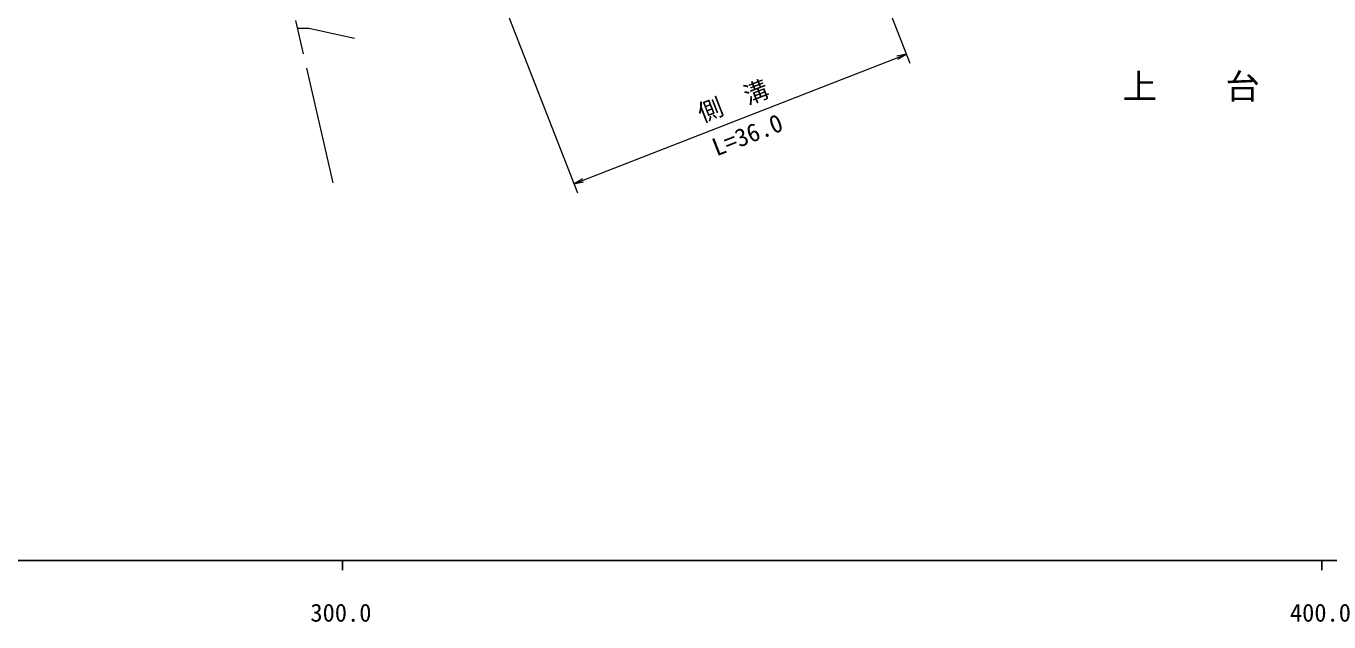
# Model space of a CAD drawing. Units: millimetres, scale not verified. Extents: x 40000 to 680000, y 20000 to 380000.
# Drawn here: x 335699 to 468712, y 198715 to 259602 of the extents above; entities that cross this region are included whole.
import ezdxf
from ezdxf.enums import TextEntityAlignment as Align

# ---------------------------------------------------------------- set-up
doc = ezdxf.new("R2010")
doc.units = ezdxf.units.MM
doc.header["$LTSCALE"] = 1000
doc.linetypes.add('CHAIN', pattern=[18.5, 12, -1.5, 3.5, -1.5])
for name, color, linetype, lineweight in [('M-BGD', 7, 'Continuous', 13), ('M-STR-HTXT', 7, 'Continuous', 13), ('M-TTL-BAND', 7, 'Continuous', 25)]:
    doc.layers.add(name, color=color, linetype=linetype, lineweight=lineweight)
doc.layers.add('M-BMK-HTXT', color=7, linetype='Continuous')
doc.styles.add('ＭＳ ゴシック', font='')
doc.styles.get('ＭＳ ゴシック').set_extended_font_data('MS Gothic')

# ---------------------------------------------------------------- blocks, each defined once
blk = doc.blocks.new('open_arrow')
at = {"color": 0, "linetype": 'Continuous', "lineweight": -2}
blk.add_lwpolyline([(7.5, 1.25), (0, 0), (7.5, -1.25)], dxfattribs=at)

msp = doc.modelspace()

# ---------------------------------------------------------------- linework, layer by layer
at = {"layer": 'M-BGD', "linetype": 'CHAIN'}
msp.add_line((367066, 243598), (353532, 302051), dxfattribs=at)
at = {"layer": 'M-BGD'}
msp.add_lwpolyline([(363409, 259391), (364559, 259391), (369215, 258375)], dxfattribs=at)
at = {"layer": 'M-STR-HTXT'}
for p, q in [((415306, 283044), (425938, 255802)), ((381363, 269796), (391995, 242554)), ((391631, 243486), (425575, 256733))]:
    msp.add_line(p, q, dxfattribs=at)
at = {"layer": 'M-TTL-BAND'}
for p, q in [((40000, 205000), (579000, 205000)), ((368000, 205000), (368000, 204000)), ((468000, 205000), (468000, 204000))]:
    msp.add_line(p, q, dxfattribs=at)

# ---------------------------------------------------------------- block references
at = {"layer": 'M-STR-HTXT', "xscale": 133, "yscale": 133}
for p, rotation in [((425575, 256733), 201.3), ((391631, 243486), 21.3)]:
    msp.add_blockref('open_arrow', p, dxfattribs=dict(at, rotation=rotation))

# ---------------------------------------------------------------- texts
at = {"layer": 'M-BMK-HTXT', "style": 'ＭＳ ゴシック'}
msp.add_text('上\u3000\u3000台', height=2566, dxfattribs=at).set_placement((454655, 251387), align=Align.BOTTOM_CENTER)
at = {"layer": 'M-STR-HTXT', "style": 'ＭＳ ゴシック'}
for s, p in [('側\u3000溝', (408421, 250575)), ('L=36.0', (409871, 247119))]:
    msp.add_text(s, height=1833, rotation=21.32, dxfattribs=at).set_placement(p, align=Align.BOTTOM_CENTER)
at = {"layer": 'M-TTL-BAND', "style": 'ＭＳ ゴシック'}
for s, p in [('300.0', (367844, 198195)), ('400.0', (467844, 198195))]:
    msp.add_text(s, height=1833, dxfattribs=at).set_placement(p, align=Align.BOTTOM_CENTER)

doc.saveas('drawing.dxf')
